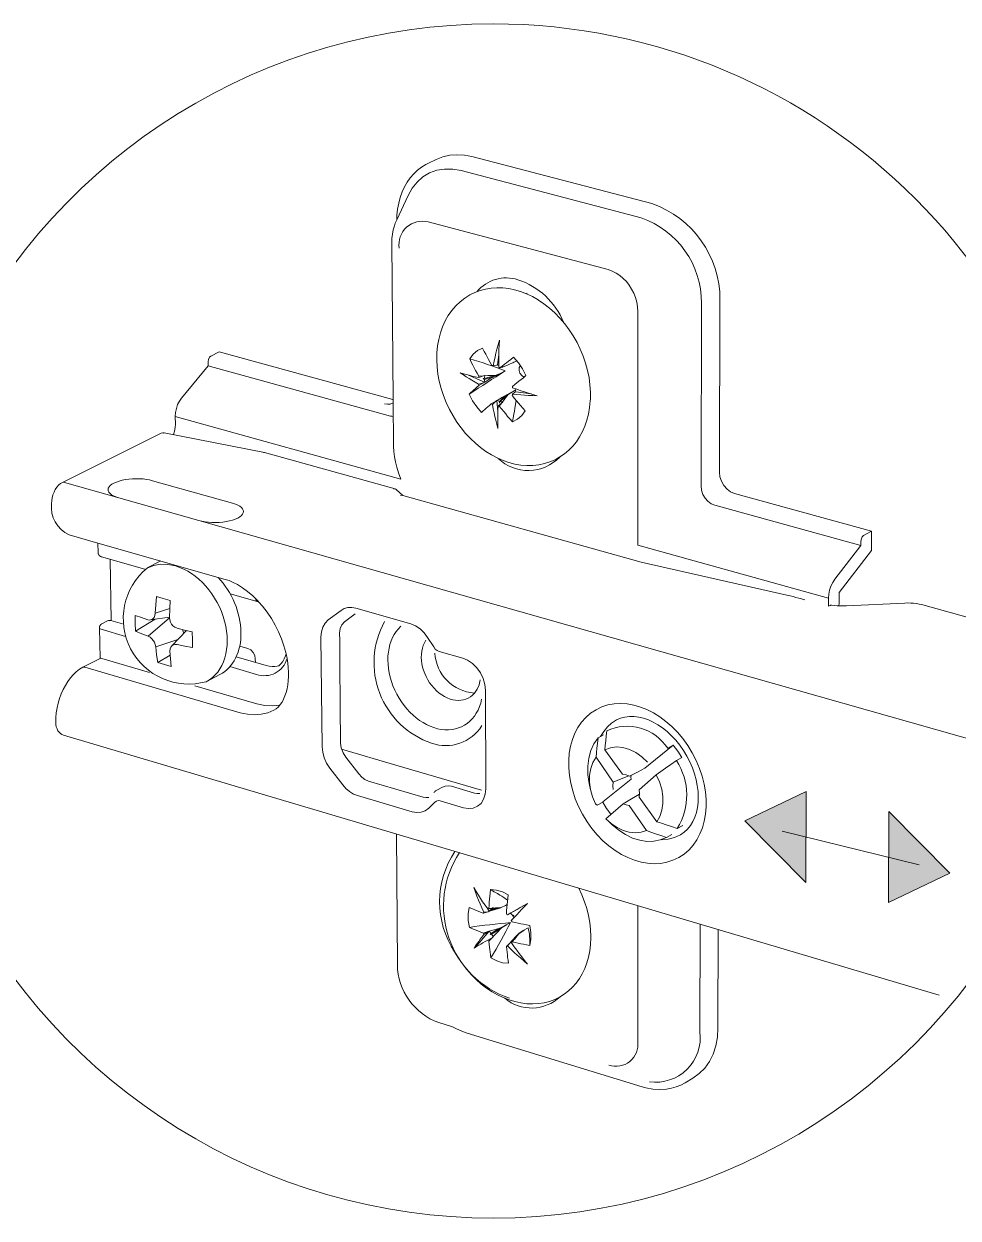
# Model space of a CAD drawing. Header units: metres. Extents: x -11.5 to 7.4, y -3.8 to 5.9.
# Drawn here: x 4.3604 to 4.4771, y -1.1896 to -1.0404 of the extents above; entities that cross this region are included whole.
import ezdxf

# ---------------------------------------------------------------- set-up
doc = ezdxf.new("R2010")
doc.units = ezdxf.units.M
doc.header["$MEASUREMENT"] = 0
doc.layers.add('PDF15_Geometry_Num_Penna__7_Num_Penna__7', color=7, linetype='Continuous', lineweight=18)
doc.layers.add('PDF15_Solid Fills_Num_Penna__7_Num_Penna__7', color=7, linetype='Continuous', lineweight=18)

msp = doc.modelspace()

# ---------------------------------------------------------------- hatches: boundary and pattern name
at = {"layer": 'PDF15_Solid Fills_Num_Penna__7_Num_Penna__7', "linetype": 'Continuous', "lineweight": 18}
for points in [[(4.450478128508738, -1.139958106130479), (4.458109609391133, -1.147670668425985), (4.458135408022578, -1.13630698552802)], [(4.476077619088144, -1.146516241094178), (4.468446138205747, -1.138803678798672), (4.468420339574307, -1.150168590202896)]]:
    msp.add_hatch(color=7, dxfattribs=at).paths.add_polyline_path(points)

# ---------------------------------------------------------------- linework, layer by layer
at = {"layer": 'PDF15_Geometry_Num_Penna__7_Num_Penna__7', "color": 7, "linetype": 'Continuous', "lineweight": 18, "flags": 128}
for points in [[(4.493633464935179, -1.115705058411201, 0.00266184512041221), (4.493637150453957, -1.115010952374731, 0.4142117309972334), (4.419032422342866, -1.040406224263641, 0.2849874048710596), (4.352183254246356, -1.081854796944119)], [(4.449198270687864, -1.099069240901711), (4.448704411171649, -1.098865308862677), (4.448248635349472, -1.098521327110091), (4.447855513346516, -1.098072922325468), (4.44755821483178, -1.09755203567155), (4.447372710386635, -1.096983237273522), (4.447317427604968, -1.096414438875495), (4.447372833237257, -1.074863613524039, 0.319506760452834), (4.438866655898286, -1.062853736333715), (4.416393590898021, -1.056993761477143)], [(4.446720373562979, -1.100551188002231), (4.446263369234542, -1.100365683557087), (4.445845677106401, -1.100058556992277), (4.445500466847554, -1.099667892001839), (4.445238795014337, -1.099199831117068), (4.445071718163078, -1.098677715956891), (4.445015206875153, -1.098137173202827), (4.445071349611201, -1.075301330304207, 0.3193167631279608), (4.437506208066806, -1.064624382405157), (4.415023315016464, -1.058737380410881)], [(4.437123528367053, -1.076365339575333), (4.437086673179273, -1.075776885077158), (4.436983478653501, -1.075171231491352), (4.436826229852317, -1.074603661599584), (4.436591585156803, -1.074037320214074), (4.436331141829841, -1.073531175635268), (4.436024015265033, -1.073045915662869), (4.435680033512446, -1.072599967890764), (4.435297968065822, -1.072209302900327), (4.434869219381348, -1.071844436541333), (4.434422043102984, -1.071548366532856), (4.433918355536697, -1.071287923205897), (4.433406068426594, -1.071109789798308), (4.410915804338698, -1.065155219959775, 0.5383074089489134), (4.407300310417769, -1.068416289824923)], [(4.427824964490876, -1.077680086973969, 0.2204707976685651), (4.422123344091112, -1.072368271610277, 0.3059004224682936), (4.417009072533899, -1.073869506259063)], [(4.417595807123314, -1.088942663806801), (4.416980325487431, -1.088270670882997), (4.416458210327255, -1.087499168952194), (4.416047889236669, -1.086658870670875, 0.004624767668436673), (4.420520634825309, -1.083752102010889), (4.419897045048121, -1.084069056625772), (4.419990411523822, -1.084030972931735)], [(4.377831270823, -1.091532109300026), (4.377886553604664, -1.091505082162323), (4.377943064892591, -1.091495254112249, 0.1526109229087934), (4.37757905848798, -1.091551028296418), (4.365225199545067, -1.097710758680243), (4.3650102109497, -1.097829923787391), (4.364759595672814, -1.098043683876498), (4.364534779027373, -1.098297984672161), (4.364339446532155, -1.098585455136823), (4.364180969224714, -1.098903638257966), (4.364051976067492, -1.099246391504293), (4.363948781541717, -1.099601429813214), (4.363893498760051, -1.099982266753578), (4.363873842659903, -1.100347133112572, 0.3220877746220737), (4.366054195568802, -1.104231424203035), (4.369668460983483, -1.105265826473315), (4.369696716627447, -1.106457477544777)], [(4.379358549804484, -1.108135617094898), (4.378417514009909, -1.107948884143494), (4.377494905809222, -1.107929228043345), (4.376628808896456, -1.108080334313232), (4.375817994765359, -1.108388689384301, 0.8103098256708572), (4.383197263312731, -1.12259378440926), (4.384902430000555, -1.121701888865053)], [(4.405464184962694, -1.115086382659047, 0.4649656711895894), (4.411352415463233, -1.13028177657958, 0.3509989021398723), (4.417613743314696, -1.128084470284305)], [(4.411753154204996, -1.119026570784307, 0.377119329094183), (4.416692363620268, -1.124012586288055), (4.41702651732278, -1.12353592585947), (4.417269761562109, -1.122975727005257), (4.417418410819478, -1.122343046281749)], [(4.38615010095744, -1.120713432728868), (4.389486723957534, -1.121682724167408, 0.4288843329683605), (4.393296813269938, -1.119715271393236)], [(4.435213569685814, -1.134167050475051), (4.432995993037261, -1.131093819216938), (4.433042676275111, -1.130563104512947), (4.433097959056777, -1.1299918491024), (4.433154470344704, -1.129377595972779), (4.433219581176441, -1.128716659605309, -0.3693612823392564), (4.440850447805705, -1.130913843049959), (4.441540868323399, -1.130531777603336), (4.437972057640311, -1.133402796731178)], [(4.437272914728176, -1.137017553548364), (4.439498968069916, -1.140091276208981), (4.440059166924131, -1.140278009160385), (4.440663592003677, -1.140484398211938), (4.441325756877404, -1.140699386807305), (4.44203337648273, -1.1409315744903, 0.2917910106833733), (4.441931901865717, -1.132451318633397), (4.441232881804206, -1.132945178149611), (4.440579316474292, -1.133402182478048), (4.439973662888489, -1.133821103112449), (4.439416166748044, -1.134212750907895), (4.437263823781858, -1.136096051003308)], [(4.413943826566472, -1.165714108407311), (4.412247505123714, -1.165190887591501, -0.3131476000604577), (4.407076722278575, -1.157952037309559), (4.406955100158912, -1.141609218542897)], [(4.352158315569291, -1.148116616198089, 0.2851805604693937), (4.419032053790991, -1.189614329128935, 0.294376305194967), (4.486999162583409, -1.145813166962014)], [(4.433481130159034, -1.170493612008881, 0.5593757941388269), (4.437105469325042, -1.167540037260419), (4.437105469325042, -1.150564537770249)], [(4.417799739162346, -1.154011972034926), (4.417482784547461, -1.153889121409002), (4.417185486032727, -1.153769956301855), (4.416913986149435, -1.153656933726006), (4.416654771328735, -1.153546368162674), (4.416375900407886, -1.15342351753675), (4.416067545336817, -1.153284696329457, -0.01176958535514415), (4.421210563940496, -1.152680271249911)], [(4.420027512412853, -1.15340754695538), (4.420595082304621, -1.153032852546312), (4.421210563940498, -1.152680271249911, -0.01693269565456457), (4.418750971558875, -1.157092451479969), (4.418694460270951, -1.156723899602197), (4.418647777033099, -1.156384831874647), (4.418610921845319, -1.156070334272282), (4.418574066657543, -1.155744780113583), (4.418535982963508, -1.155393427323442), (4.418499127775732, -1.155010133370558), (4.418443844994064, -1.1549425655263), (4.418377505656068, -1.154877946097064), (4.418042123447295, -1.155065907554727), (4.417744824932559, -1.155230527393465), (4.41748315309934, -1.155393918725944), (4.417222709772384, -1.155537653958275), (4.416942610345275, -1.155696131265717), (4.416655139880614, -1.155866893635752), (4.416850472375833, -1.155576966158571), (4.417045804871051, -1.155295638225205), (4.417232537822455, -1.155036423404506), (4.417427870317674, -1.154774751571288), (4.417641630406782, -1.1544971091567), (4.417883646139854, -1.154180154541816)], [(4.423605168341007, -1.15304980593269), (4.423743989548301, -1.153928187908046), (4.423753817598376, -1.154764800670589), (4.423614996391082, -1.155549816170242, 0.07666360257638519), (4.423409590144537, -1.153340224812374), (4.422794108508658, -1.153695263121294)], [(4.438549455582152, -1.172578632832062, 0.496014873840917), (4.444865206260902, -1.166337821035127), (4.444893461904863, -1.152874620940122)]]:
    msp.add_lwpolyline(points, format="xyb", dxfattribs=at)
for points in [[(4.410886811590979, -1.057851995949847), (4.410644795857909, -1.057973618069513), (4.410104253103844, -1.058296715215693), (4.409591965993741, -1.058691065724908), (4.409117762577676, -1.059137013497012), (4.408689013893202, -1.059632101519486), (4.408297120396504, -1.060181243817365), (4.407951910137657, -1.060777069353097), (4.407663211166735, -1.061409750076606), (4.407421195433663, -1.062080514494149), (4.407234462482261, -1.062797962149546), (4.407094412768709, -1.063544893955163), (4.407021930899413, -1.064315167379706), (4.407002274799265, -1.064896250840327), (4.408400314922277, -1.061850783823671)], [(4.410886934441606, -1.057851381696718), (4.411921336711885, -1.057348922636689)], [(4.411921091010635, -1.057349414039193), (4.412741733191806, -1.057021402867976), (4.413607830104571, -1.056827298879017), (4.414512010711368, -1.056752359997202), (4.415453046505947, -1.056807642778868), (4.416394082300524, -1.056994375730272)], [(4.408399946370402, -1.061850783823671), (4.40890240543043, -1.060946603216872), (4.409526486610124, -1.060162816223476), (4.410263590365668, -1.059519078943636), (4.411101431634469, -1.059026447933682), (4.41200561224127, -1.058700893774982), (4.412974903679808, -1.058539959455022), (4.41398964984994, -1.058552244517614), (4.415024052120222, -1.058736520456501)], [(4.406936181162518, -1.06503568630075), (4.406814559042854, -1.065323156765412), (4.406703993479521, -1.065620455280148), (4.406555344222154, -1.066133970896511), (4.406453378202636, -1.066665914106761), (4.406396866914712, -1.067207685367086), (4.406377210814563, -1.067755599158706), (4.406527088578191, -1.087358873537389)], [(4.406936304013145, -1.065035809151376), (4.407002643351142, -1.064895759437823)], [(4.413580311564363, -1.088577797447806), (4.413169990473776, -1.087722757091377), (4.412824780214931, -1.086848060634798), (4.412527481700197, -1.085952479571812), (4.412303893561011, -1.085048298965011), (4.412135588203498, -1.084152717902025), (4.412033622183982, -1.083258365345301), (4.411985710439868, -1.082372612332389), (4.412005366540019, -1.081508972432143), (4.412088904965646, -1.080650246556935), (4.412237554223013, -1.079821004831949), (4.412442714768305, -1.07901141920711), (4.412712986145339, -1.078236231757529), (4.413048368354112, -1.077518784102133), (4.413431662306994, -1.076830820596959), (4.413886209622913, -1.076196911367193), (4.414380069139128, -1.075618284919091), (4.414912012349378, -1.075117054365321), (4.415490638797479, -1.074671106593216), (4.416114719977172, -1.074276756084001), (4.416767056800831, -1.073961029975376), (4.417418165118226, -1.073719014242307), (4.418098757585845, -1.073540880834716), (4.418806377191167, -1.073430315271385), (4.419513996796489, -1.073382403527274), (4.420241272501956, -1.073400831121162), (4.420977147751243, -1.07348559805305), (4.421713023000528, -1.073635475816678), (4.422440298705999, -1.073848007399526), (4.42319460154917, -1.074137934876707), (4.423940304848527, -1.074480688123035), (4.424666352047739, -1.074900837263693), (4.42469583619796, -1.074920493363843)], [(4.423232070990078, -1.074157468126228), (4.423260326634038, -1.074099728332044), (4.423278754227928, -1.074044445550379)], [(4.424695713347333, -1.07492024766259), (4.425365249258618, -1.075366195434694), (4.426064269320127, -1.075917794745093), (4.426735033737671, -1.076513620280823), (4.427378771017514, -1.07716595710448), (4.427974596553245, -1.077863748659729), (4.428533566901198, -1.078611908971604), (4.429045854011299, -1.079393238952481), (4.429511457883551, -1.080213881133654), (4.429921778974139, -1.081051722402454), (4.430285416826875, -1.081916590808959), (4.430583943847868, -1.082802343821871), (4.43082595958094, -1.083704067416151), (4.431012692532343, -1.084599648479137), (4.431133086145749, -1.085494001035864), (4.431188368927415, -1.086399410148924), (4.431179769383601, -1.087283934655575), (4.431171169839788, -1.087498923250942)], [(4.437115051673866, -1.105546540153551), (4.437123651217679, -1.076365830977838)], [(4.419729108242482, -1.08331352527634), (4.419729108242482, -1.082709100196794), (4.419729108242482, -1.082159957898914), (4.419738936292555, -1.081639071244997), (4.419757363886442, -1.081118184591079), (4.419784391024146, -1.080537101130458), (4.419822474718186, -1.079913019950766), (4.419654169360669, -1.080501474448941), (4.419514119647115, -1.081040788696747), (4.419385126489896, -1.081533419706702), (4.419272103914043, -1.082019908185361), (4.419151710300639, -1.082533423801722), (4.419030088180975, -1.083109593237306)], [(4.384790758781591, -1.081395212752537), (4.383755128005053, -1.08190749986264)], [(4.406526842876941, -1.08735911923864), (4.406508415283051, -1.08735911923864), (4.406489987689161, -1.087349291188567), (4.384790881632219, -1.081394721350034)], [(4.417725905936164, -1.080918675174579), (4.417091996706398, -1.081218430701833), (4.416551453952332, -1.081674206524011), (4.416114105724043, -1.082262661022186), (4.41630943821926, -1.082663154062698), (4.416497399676926, -1.083035391459248), (4.416673076071996, -1.08337077366802), (4.416851209479589, -1.083697556332979), (4.417046541974807, -1.08405013762938), (4.417260302063914, -1.084440802619818)], [(4.419030579583479, -1.083109224685428), (4.418956869207927, -1.083100625141614), (4.41888070181985, -1.083100625141614), (4.41865711368067, -1.082709960151176), (4.418461781185451, -1.082346322298441), (4.418286104790379, -1.082020768139743), (4.418107971382788, -1.081684157424711), (4.417921238431383, -1.081321748078235), (4.417725905936164, -1.080918798025204)], [(4.383420482900036, -1.082596323322195), (4.383430310950109, -1.083122124001151), (4.380103516000089, -1.087155310050233)], [(4.38375549655693, -1.081907377012015), (4.383588419705674, -1.082058483281901), (4.383458198042193, -1.082317698102599), (4.383421342854415, -1.082596569023448)], [(4.406544656217699, -1.089453722410644), (4.406387407416515, -1.089434066310496), (4.406210502515185, -1.089398439628978), (4.383430310950109, -1.083122001150524)], [(4.419030579583479, -1.083109593237306), (4.41944950021788, -1.083055538961899)], [(4.419570508084414, -1.082987356864512), (4.41944888596475, -1.083054924708771)], [(4.419738444890053, -1.081758850605271), (4.419570139532535, -1.082987356864512), (4.419608223226573, -1.083045096658696)], [(4.419728862541231, -1.08305492470877), (4.419663751709489, -1.083045096658696), (4.419607240421564, -1.083045096658696)], [(4.420315719981266, -1.08321254206183), (4.420203925911679, -1.083277652893569), (4.419878371752979, -1.083398046506976)], [(4.419878863155482, -1.083397555104471), (4.420176161670216, -1.083165367421476), (4.420446433047251, -1.082941779282295), (4.42070687637421, -1.08273784724326), (4.420968548207426, -1.082541286241781), (4.421247419128276, -1.08231892660886), (4.421572973286972, -1.082065854319456)], [(4.420921373567074, -1.083015981060352), (4.420632674596149, -1.083121632598647), (4.420287464337306, -1.083239569199534)], [(4.42162076218046, -1.082672859262147), (4.420921742118951, -1.083015612508475)], [(4.421442874474122, -1.082757257642156), (4.421509213812119, -1.082737601542009), (4.42162100788171, -1.082672490710268)], [(4.421983171526934, -1.082495340107686), (4.421508968110867, -1.082737355840756)], [(4.421572850436348, -1.082065977170082), (4.422188332072228, -1.082747798143959), (4.422720275282478, -1.083520528581022), (4.423130596373065, -1.084357141343564)], [(4.422440175855371, -1.083083303203358), (4.422300126141817, -1.083352346074132), (4.422281698547931, -1.083697556332979), (4.422383664567446, -1.084050137629379), (4.422598653162813, -1.084351121662894), (4.42287752408366, -1.084553825195668)], [(4.417232414971831, -1.084599402777886), (4.416785238693466, -1.084498665264627), (4.416401944740583, -1.084402841776408), (4.416039535394107, -1.084311932313224), (4.415685725591448, -1.084218565837521), (4.415312259688637, -1.084119056830524), (4.414921594698201, -1.08399497769834), (4.415312259688637, -1.084254192519039), (4.415685725591448, -1.084498665264627), (4.416039535394107, -1.084722253403809), (4.416393345196768, -1.084936013492918), (4.416775410643393, -1.08515837312584), (4.417222586921755, -1.085411445415243)], [(4.415965333616048, -1.084294978926847), (4.417939543174649, -1.085188102977313)], [(4.417836717200748, -1.084395839290729), (4.417232292121202, -1.084599771329763), (4.417250719715092, -1.084518689916653), (4.417259319258907, -1.084441294022321)], [(4.417259810661413, -1.084441171171695), (4.417837208603254, -1.084395716440104)], [(4.419281194860364, -1.084321268960793), (4.418648514136855, -1.084517829962272), (4.417958093619161, -1.084729133038862), (4.417781188717832, -1.084729133038862)], [(4.417781680120335, -1.084729133038862), (4.417958585021665, -1.084824956527082)], [(4.417958093619161, -1.084329131400852), (4.417836471499497, -1.084395470738851)], [(4.419188565488415, -1.084452227728028), (4.418639423190536, -1.084767953836653), (4.417977258316807, -1.085158618827092), (4.41794040312903, -1.085186874471054)], [(4.419189056890922, -1.084451613474899), (4.418601830899004, -1.084628518376229), (4.417958093619161, -1.084825079377707), (4.417958093619161, -1.084990927722705), (4.417977749719311, -1.085158004573962)], [(4.417958462171041, -1.084329008550227), (4.417995317358818, -1.084386748344411), (4.417969518727373, -1.084553825195668), (4.417958462171041, -1.084729501590739)], [(4.417995317358818, -1.084386748344411), (4.418360183717811, -1.08435726419419), (4.418694337420325, -1.084337608094041), (4.419281563412243, -1.084321637512671)], [(4.419188934040292, -1.084452104877403), (4.419989920121319, -1.084030727230484)], [(4.41928131771099, -1.084321268960793), (4.419896799346867, -1.084069425177651)], [(4.419728862541231, -1.083313648126966), (4.419803801423043, -1.083351731821002), (4.419878740304858, -1.083397186552594)], [(4.423130104970559, -1.08435726419419), (4.422811921849416, -1.084610336483594), (4.422524451384753, -1.084832696116515), (4.422262779551538, -1.085036628155549), (4.422002336224578, -1.085243017207101), (4.421732064847546, -1.085458005802468), (4.421433537826552, -1.085691421991723)], [(4.416048134937922, -1.086658870670875), (4.416253295483218, -1.086473366225729), (4.416448627978435, -1.086298918336918), (4.416626761386025, -1.086128155966883), (4.416813494337427, -1.085961079115626), (4.417017426376463, -1.085785402720555), (4.417250842565718, -1.0855851562003)], [(4.417222709772384, -1.085411199713992), (4.417828363358186, -1.08525272240655)], [(4.417828854760691, -1.085252845257175), (4.417250228312589, -1.085585770453429), (4.417231800718699, -1.085494860990245), (4.417223201174885, -1.085411322564616)], [(4.417828486208814, -1.085252231004045), (4.417940280278403, -1.085187120172306)], [(4.421853564116585, -1.086146092158268), (4.421443243025999, -1.086361080753635), (4.420894100728116, -1.086706291012481)], [(4.421433660677176, -1.085691299141097), (4.421453316777324, -1.085774837566726), (4.421461916321139, -1.085866975536169)], [(4.421453316777324, -1.0866788953229), (4.42199263102513, -1.086725578560752), (4.422495090085159, -1.086762433748528), (4.422961922463671, -1.086800517442565), (4.423447182436071, -1.086826316074009), (4.4239766686338, -1.08685580022423), (4.424555295081904, -1.086882827361934), (4.4239766686338, -1.086715750510678), (4.423455781979886, -1.08654867365942), (4.422970522007484, -1.086390196351979), (4.422504918135234, -1.086241547094612), (4.422012287125277, -1.086064642193281), (4.421461916321139, -1.085866852685544)], [(4.421862777913528, -1.086360712201757), (4.421825922725752, -1.086315257470165), (4.42184435031964, -1.086166608212798), (4.421862777913528, -1.086008130905356)], [(4.379329679907395, -1.089453599560018), (4.379357935551356, -1.088962197056322), (4.379461130077134, -1.088467109033849), (4.379619607384575, -1.087980620555191), (4.379841967017496, -1.087537129795605), (4.380103638850713, -1.087155064348981)], [(4.406527211428818, -1.087358873537389), (4.406572666160411, -1.093227447937775)], [(4.419374929887942, -1.087537744048735), (4.419496552007608, -1.08747877574829)], [(4.419625668015454, -1.088819690330251), (4.419496674858234, -1.087479390001421)], [(4.419533284344757, -1.087441674859262), (4.419672105552053, -1.087508014197261), (4.41982198331568, -1.087565753991445)], [(4.420744960068246, -1.086732826747681), (4.420194589264108, -1.087059609412639), (4.419533652896638, -1.087441674859262)], [(4.419849501855886, -1.087779022678049), (4.419822474718186, -1.087565262588941), (4.420307734690585, -1.087124228841875), (4.420745082918872, -1.086732335345177)], [(4.419849993258392, -1.087778899827422), (4.419896676496242, -1.087589709863501)], [(4.42021375396175, -1.08764695825518), (4.42005527665431, -1.087629759167551), (4.419896799346867, -1.087589218460996), (4.420428742557117, -1.087123614588745), (4.420894346429369, -1.086705922460603)], [(4.420129355581739, -1.087757278117261), (4.420241149651332, -1.087703223841855), (4.420214122513629, -1.087646712553929)], [(4.420893732176239, -1.086706291012481), (4.420595205155244, -1.087136268203215), (4.420418300253916, -1.087378283936285), (4.420213139708622, -1.087647326807058)], [(4.421396436937522, -1.08638958209885), (4.420745328620123, -1.086732335345177)], [(4.421434029229054, -1.090109007649323), (4.422066709952563, -1.089809252122068), (4.422617080756702, -1.08935347629989), (4.423055657491249, -1.088766250307974), (4.422748530926437, -1.088421040049128), (4.422467202993074, -1.088102856927985), (4.422207988172374, -1.087805558413249), (4.421964743933048, -1.087508259898512), (4.421704300606086, -1.087191305283628), (4.421414373128908, -1.086836266974709)], [(4.421741524345741, -1.08642570018287), (4.421452825374821, -1.086678772472275), (4.421433169274673, -1.086762310897902), (4.421414741680785, -1.086836021273457)], [(4.421918306396446, -1.087462068063165), (4.421843367514631, -1.087915386872825), (4.421750001038928, -1.088476814233297), (4.421686118713449, -1.088813424948328), (4.42162100788171, -1.08918443383862), (4.421535012443563, -1.089611954016834), (4.421433046424045, -1.090108270545567)], [(4.421863146465405, -1.086360712201757), (4.421741524345741, -1.086425823033497)], [(4.423773105146646, -1.086648674068923), (4.421862777913528, -1.086361203604261)], [(4.405464307813322, -1.08787300340688), (4.405819346122243, -1.087928286188546), (4.40616209936857, -1.087898802038325), (4.406480282489714, -1.087787007968734)], [(4.418797900497978, -1.08787300340688), (4.418573083852538, -1.088076935445915), (4.418367923307244, -1.088251383334726), (4.418172590812025, -1.088420917198501), (4.417995685910695, -1.088578165999684), (4.417808952959291, -1.088755070901015), (4.417595192870182, -1.088943032358678)], [(4.418946058352841, -1.08795592757938), (4.419048024372358, -1.088512440914815), (4.419151218898135, -1.089007528937288), (4.419253184917652, -1.089463304759466), (4.419366207493502, -1.089921537594162), (4.419496429156981, -1.090422768147933), (4.419636478870533, -1.090946111814368), (4.419616822770388, -1.090459623335709), (4.419608223226573, -1.089995247969717), (4.419608223226573, -1.089567727791501), (4.419616822770388, -1.089146350144583), (4.419625422314201, -1.088680746272331), (4.419654906464425, -1.088169687668487)], [(4.419654537912546, -1.088169933369739), (4.420129969834871, -1.087757155266635)], [(4.421433414975922, -1.090108270545567), (4.421126288411116, -1.089752003730387), (4.420847417490268, -1.089444877165578), (4.420604173250938, -1.089146350144583), (4.420352329467793, -1.088846594617328), (4.42008328659702, -1.088522268964888), (4.419803187169915, -1.088179515718561), (4.419728248288099, -1.088169687668487), (4.419654537912546, -1.088169687668487)], [(4.420129601282992, -1.087757278117261), (4.419802818618034, -1.088179884270438)], [(4.379125747868361, -1.091728301749626), (4.379247369988024, -1.091298324558892), (4.37932108036358, -1.09084991977427), (4.379349336007543, -1.090423628102314), (4.379329679907395, -1.089453108157514)], [(4.40752414425819, -1.09729736632401), (4.379329925608648, -1.089453353858767)], [(4.377943310593842, -1.091495868365378), (4.390464246388012, -1.09394673835256), (4.390474074438083, -1.093955337896375)], [(4.406572789011035, -1.09322793934028), (4.406610872705071, -1.093842192469899), (4.406703010674514, -1.094484701243482), (4.406834460844253, -1.095118610473249), (4.407002766201771, -1.095772175803165), (4.407225125834689, -1.096487166446042), (4.407523652855685, -1.09729798057714)], [(4.390334638977659, -1.093974256892768), (4.390398521303142, -1.093947229755065), (4.390463632134882, -1.093947229755065)], [(4.39047395158746, -1.093955215045749), (4.406797114253973, -1.098501916711194), (4.406862225085712, -1.098527715342639), (4.406918736373637, -1.098576855593008)], [(4.365224708142563, -1.097710021576488), (4.365346330262227, -1.097671937882452), (4.365475323419449, -1.097690365476341)], [(4.365475446270073, -1.097690856878844), (4.372258029327334, -1.099609783655777)], [(4.376488759182902, -1.097486924839811), (4.386486343120595, -1.100308803717283)], [(4.372258643580466, -1.099609783655777), (4.382266055568229, -1.102451318633397)], [(4.406582371359859, -1.098511499060017), (4.406685565885635, -1.098491842959868), (4.406797359955222, -1.098501671009942)], [(4.406918859224263, -1.098576732742383), (4.407766528543139, -1.09932243604174), (4.407700189205141, -1.099300322929074)], [(4.407477338169713, -1.099311748037286), (4.407589132239305, -1.099294548949656), (4.407700926308893, -1.099300691480952)], [(4.437543431806459, -1.107641389026806), (4.407766897095017, -1.099323173145496)], [(4.449198147837238, -1.099069609453589), (4.466313697040963, -1.103766188882661), (4.465316149958458, -1.104315331180541)], [(4.446720496413604, -1.100550819450354), (4.464972413907123, -1.105572953038124), (4.464982241957197, -1.105039781321614)], [(4.382265441315099, -1.102451318633397), (4.48002874091911, -1.130170105360616)], [(4.466314188443466, -1.103766434583912), (4.466294532343317, -1.106216076064836), (4.462271174344307, -1.111433542147826)], [(4.385563489218653, -1.109810439678119), (4.369669075236615, -1.105266195025193)], [(4.437114805972612, -1.105546171601673), (4.46092817130171, -1.112170277351492), (4.460965026489486, -1.111665361278945), (4.46106822101526, -1.1111543026751), (4.461236526372778, -1.110650615108813), (4.461451514968145, -1.110185011236561), (4.461711958295101, -1.109793117739863)], [(4.461711589743224, -1.109793609142367), (4.464972045355246, -1.105572461635621)], [(4.46531676421159, -1.104315822583044), (4.465149687360332, -1.1044828994343), (4.465029293746927, -1.104745799773777), (4.464982610509074, -1.105040641275996)], [(4.370107529120537, -1.106988683651272), (4.370096472564203, -1.106988683651272), (4.370087873020388, -1.106978855601198), (4.3700694454265, -1.106978855601198), (4.370059617376423, -1.106970256057383), (4.370041189782537, -1.106970256057383), (4.370031361732464, -1.106962885019828), (4.370012934138575, -1.106962885019828), (4.370004334594761, -1.106953056969753), (4.369994506544684, -1.106943228919679), (4.369976078950797, -1.106933400869607), (4.369957651356907, -1.106923572819532), (4.369949051813093, -1.106914973275718), (4.369937995256761, -1.106914973275718), (4.369929395712944, -1.106905145225643), (4.369920796169131, -1.106897774188088), (4.369912196625316, -1.106886717631755), (4.369901140068983, -1.106886717631755), (4.369892540525168, -1.106878118087939), (4.369882712475096, -1.106868290037867), (4.369874112931281, -1.106859690494051), (4.369864284881205, -1.106849862443977), (4.369854456831133, -1.106840034393904), (4.369845857287318, -1.10683020634383), (4.369836029237243, -1.106820378293755), (4.369826201187172, -1.106813007256201), (4.369817601643357, -1.106804407712386), (4.369809002099542, -1.106794579662312), (4.369809002099542, -1.10678229459972), (4.369799174049465, -1.106774923562164), (4.369790574505652, -1.106766324018349), (4.36977951794932, -1.106746667918202), (4.369772146911766, -1.106736839868128), (4.369762318861689, -1.106719640780498), (4.369753719317874, -1.106698756174091), (4.36974266276154, -1.106682785592721), (4.36974266276154, -1.106671729036388), (4.369734063217726, -1.106663129492573), (4.369734063217726, -1.106645930404944), (4.369724235167654, -1.10663610235487), (4.369724235167654, -1.106613989242204), (4.369715635623839, -1.106606618204649), (4.369715635623839, -1.106590647623277), (4.369715635623839, -1.106579591066945), (4.369705807573764, -1.106570991523131), (4.369705807573764, -1.106550106916723), (4.369697208029949, -1.106532907829094), (4.369697208029949, -1.106513251728946), (4.369697208029949, -1.106494824135058), (4.369697208029949, -1.106477625047428), (4.369697208029949, -1.106465339984836)], [(4.375529050093187, -1.108543481172966), (4.370107651971161, -1.106988192248767)], [(4.371308393988942, -1.114964514838131), (4.371178172325463, -1.107297407274219)], [(4.377532498100754, -1.107511781616456), (4.375817503362855, -1.108387706579293)], [(4.457966119860057, -1.112346690850318), (4.457565626819543, -1.112243496324543), (4.457210588510623, -1.112140301798766), (4.456866606758036, -1.112059220385657), (4.456511568449116, -1.111962168391177), (4.456130731508754, -1.111871258927993), (4.455711810874352, -1.11177789245229), (4.437543431806459, -1.107641511877431)], [(4.389774440123448, -1.112646446377573), (4.389635618916152, -1.112485512057613), (4.389001709686386, -1.111862659384179), (4.388367800456619, -1.111322116630113), (4.387725291683038, -1.110856512757861), (4.387091382453267, -1.110463390754904), (4.386560667749277, -1.110194347884131), (4.386048380639172, -1.109970759744949), (4.385563120666774, -1.109809825424989)], [(4.462223876853329, -1.113109593237307), (4.462250903991031, -1.112765611484719), (4.462260732041106, -1.112430229275947), (4.462270560091179, -1.111433910699704)], [(4.377001660546133, -1.111944846452921), (4.376899694526617, -1.112998904823349), (4.376824755644806, -1.114043135143702), (4.376778072406953, -1.114330605608364), (4.376674877881177, -1.114573849847694), (4.376536056673883, -1.114732327155136), (4.376377579366443, -1.114834293174652), (4.376162590771076, -1.114889575956317), (4.375920575038004, -1.114852720768541)], [(4.377001046293007, -1.111944723602296), (4.37783151652425, -1.112187967841624), (4.378677957336867, -1.112431212080955)], [(4.378678325888746, -1.11243072067845), (4.378631642650895, -1.113490921580174), (4.378603387006931, -1.114554808000676)], [(4.386169019953831, -1.11160283031035), (4.389560925735593, -1.11256966473637), (4.389457731209815, -1.112504553904631), (4.389392620378077, -1.112385388797485), (4.389365593240374, -1.112217083439968)], [(4.38978402247227, -1.112646446377573), (4.389560434333088, -1.112570278989501)], [(4.39316597735333, -1.119110723463065), (4.393138950215626, -1.118959617193179), (4.392895705976297, -1.118095977292933), (4.392597178955302, -1.117218823823836), (4.392234769608825, -1.116373611517479), (4.391814620468166, -1.11551611414853), (4.391330589002028, -1.114683186904766), (4.390808473841849, -1.113901856923889), (4.390239675443821, -1.113167210180865), (4.389774071571569, -1.112646323526947)], [(4.461133577548251, -1.113054556156891), (4.460919817459146, -1.113177406782817), (4.460928417002958, -1.112170031650239)], [(4.461133331847, -1.113054433306266), (4.461160358984705, -1.113037234218637), (4.461189843134925, -1.113026177662304), (4.461208270728815, -1.113026177662304), (4.461236526372778, -1.113018806624749), (4.461256182472926, -1.113018806624749), (4.461281981104369, -1.113018806624749)], [(4.461282103954993, -1.113018438072871), (4.461646970313989, -1.113071263842018), (4.462027807254353, -1.11309951948598), (4.462409872700976, -1.113119175586128), (4.462783338603785, -1.113129003636202), (4.463155576000334, -1.113109347536054)], [(4.472723797000421, -1.112998781972722), (4.472565319692979, -1.11295455574739), (4.472239765534281, -1.112886987903131), (4.471904383325509, -1.112831705121466), (4.471559173066662, -1.11279484993369), (4.471196763720187, -1.112765365783467), (4.470831897361192, -1.112754309227134), (4.470469488014714, -1.112765365783467), (4.463156190253462, -1.113109347536054)], [(4.489771409808009, -1.11875187678474), (4.489541679137531, -1.118551630264485), (4.488888113807615, -1.118103225479863), (4.488163295114663, -1.117676933807907), (4.487351252477305, -1.117285040311209), (4.486466727970653, -1.1169115744084), (4.485515864126002, -1.116565135643294), (4.484509717499687, -1.116270294141078), (4.472723428448544, -1.112998781972722)], [(4.374336539067341, -1.114322497467053), (4.375110498010661, -1.114592768844085), (4.375920083635501, -1.114853212171044)], [(4.374373762806997, -1.116270294141078), (4.37433690761922, -1.115299774196278), (4.37433690761922, -1.114323111720182)], [(4.376227210200311, -1.114882819171893), (4.37860436981194, -1.114535151900528)], [(4.378631519800267, -1.113445466848582), (4.376824387092928, -1.114042520890572)], [(4.378603387006931, -1.114553456643789), (4.378631642650895, -1.114871639764933), (4.378725009126596, -1.115160338735854), (4.378863830333891, -1.115401125962665), (4.379041963741479, -1.115607515014217), (4.379274151424479, -1.115781962903029), (4.379544422801509, -1.115907270541473), (4.380486687102344, -1.116146829262023), (4.381454750034626, -1.116380245451279)], [(4.400033204491853, -1.113696942079848), (4.398439831873619, -1.114882450620015)], [(4.401877069536342, -1.113416719802116), (4.401374610476315, -1.113325810338933), (4.400890579010174, -1.113344237932821), (4.400433574681738, -1.113467088558745), (4.400033081641226, -1.113696819229222)], [(4.401812327256483, -1.114117951174889), (4.40046097037132, -1.115113041244873)], [(4.408744296674866, -1.115374590227465), (4.401876946685718, -1.113416351250239)], [(4.36985396542863, -1.115867221237421), (4.369920304766628, -1.115970415763197), (4.370078782074071, -1.116046583151269), (4.373116878053168, -1.116932336164181)], [(4.369930501368579, -1.119688367106159), (4.369854333980507, -1.115866484133665), (4.369854333980507, -1.115849285046036), (4.369854333980507, -1.115830857452146), (4.369864162030581, -1.115823486414592), (4.369864162030581, -1.115811201352), (4.369864162030581, -1.115795230770629), (4.369864162030581, -1.115782945708037), (4.369864162030581, -1.115765746620407), (4.369873990080652, -1.115755918570335), (4.369873990080652, -1.115738719482705), (4.369873990080652, -1.115720291888816), (4.369882589624467, -1.115708006826223), (4.369882589624467, -1.115690807738594), (4.369892417674544, -1.115682208194779), (4.369892417674544, -1.115662552094632), (4.369901017218359, -1.115653952550817), (4.369901017218359, -1.115636753463187), (4.369912073774692, -1.115636753463187), (4.369912073774692, -1.115624468400595), (4.369920673318505, -1.115607269312965), (4.369930501368579, -1.115588841719076), (4.369937872406135, -1.115579013669003), (4.369948928962469, -1.115561814581373), (4.369948928962469, -1.11555075802504), (4.369957528506283, -1.115539701468707), (4.369967356556355, -1.115533558937411), (4.369975956100172, -1.115516359849782), (4.369985784150245, -1.11550407478719), (4.36999438369406, -1.115496703749634), (4.370004211744131, -1.115488104205819), (4.370004211744131, -1.115477047649486), (4.370012811287948, -1.115467219599412), (4.370023867844282, -1.115467219599412), (4.370032467388095, -1.115458620055598), (4.370041066931911, -1.115450020511783), (4.370041066931911, -1.11543896395545), (4.370059494525799, -1.115430364411635), (4.370069322575876, -1.115420536361561), (4.370079150625948, -1.115413165324005), (4.370087750169763, -1.115400880261413), (4.370096349713576, -1.115393509223859), (4.370107406269909, -1.115393509223859), (4.370116005813724, -1.115381224161265), (4.370134433407616, -1.11537508162997), (4.370144261457687, -1.115365253579895), (4.370162689051577, -1.115355425529821)], [(4.370162689051577, -1.115355548380448), (4.370870308656897, -1.115002967084046)], [(4.372752871648556, -1.115381838414396), (4.371289720693801, -1.114955546742439)], [(4.376824755644806, -1.114798789343761), (4.374373885657622, -1.116270539842329)], [(4.378603878409436, -1.114612179242982), (4.375947847876962, -1.116911942960278)], [(4.398439954724246, -1.114882819171893), (4.398048061227549, -1.115263656112256), (4.397759362256625, -1.115766115172286), (4.397582457355295, -1.116353341164202), (4.39752717457363, -1.117004449481598)], [(4.400461461773824, -1.1151131640955), (4.40012607956505, -1.115476801948235), (4.399922147526018, -1.115962061920635), (4.399855808188018, -1.116528403306143)], [(4.410849833552579, -1.117061575022653), (4.410412485324288, -1.116482948574551), (4.409900198214185, -1.115989089058337), (4.409331399816159, -1.115616851661788), (4.408744173824241, -1.115374835928717)], [(4.37437400850825, -1.116270785543581), (4.37514796745157, -1.116596339702279), (4.375947725026332, -1.116912065810904), (4.376189740759404, -1.117032459424309), (4.376414557404846, -1.117219192375714), (4.376581634256102, -1.11743418097108), (4.376721683969654, -1.117668825666596), (4.376833478039245, -1.117945239574923), (4.376898588870985, -1.118252366139734)], [(4.379628452629643, -1.117339831690372), (4.376898711721612, -1.118252611840986)], [(4.37886419888577, -1.118141186323273), (4.380709415287145, -1.116203831952453)], [(4.380234351916698, -1.116082578384666), (4.380317890342326, -1.116314766067661), (4.380383001174067, -1.116548182256917)], [(4.381454381482749, -1.116379999750027), (4.381464209532822, -1.11736157625116), (4.381482637126712, -1.11832841067718)], [(4.397526928872377, -1.117004449481598), (4.39766697858593, -1.130737920953636)], [(4.399865267686213, -1.117404696820858), (4.399855439636141, -1.116528771858022)], [(4.399892786226422, -1.120247828856616), (4.399865759088717, -1.117405065372736)], [(4.411613964445824, -1.118252120438482), (4.410849833552579, -1.11706169787328)], [(4.377131882209612, -1.120209622311955), (4.377001660546133, -1.119240330873414), (4.376899694526617, -1.118252611840986)], [(4.379572801296097, -1.117963544318187), (4.379303758425324, -1.117935288674224), (4.379078941779884, -1.117993028468408), (4.378910636422367, -1.11810236552548), (4.378780414758888, -1.118263299845441), (4.378688276789443, -1.118486887984623), (4.378668620689297, -1.118764530399211), (4.378725131977221, -1.119744878394084), (4.378808670402851, -1.120696970744995)], [(4.381483251379841, -1.118328287826555), (4.380513959941302, -1.118159982469039), (4.379572924146723, -1.11796342146756)], [(4.388405515598777, -1.118441064701153), (4.38738094137857, -1.118141309173899)], [(4.389328123799464, -1.119753600788524), (4.389253184917653, -1.119333451647865), (4.389057852422434, -1.118934187113611), (4.388759325401438, -1.118616003992469), (4.388405515598777, -1.118441556103658)], [(4.412312247403575, -1.118822761595898), (4.412051804076617, -1.118701139476234), (4.411809788343545, -1.118516863537348), (4.411614455848326, -1.118252734691612)], [(4.415228721263009, -1.119650406262748), (4.412312247403575, -1.118822393044021)], [(4.364395712118828, -1.127654861645448), (4.364405540168903, -1.127066407147273), (4.364460822950567, -1.126463210573986), (4.364554189426268, -1.125857556988182), (4.364693010633566, -1.125270330996265), (4.364871144041153, -1.124681876498089), (4.36508490413026, -1.12411553511258), (4.365328148369592, -1.123574992358515), (4.365607019290438, -1.12305042018582), (4.365905546311433, -1.122577445276011), (4.366231100470133, -1.12212904049139), (4.366584910272792, -1.121718719400804), (4.366958376175601, -1.121363681091884), (4.367367468759928, -1.121046726477), (4.367787617900589, -1.120797339706375), (4.369930132816702, -1.11968922706054)], [(4.36994917466372, -1.11967927615984), (4.370024113545533, -1.119669448109767), (4.37014450715894, -1.119698932259988)], [(4.37014475286019, -1.119698440857484), (4.376125121330169, -1.121438005720568)], [(4.378809038954728, -1.120696602193117), (4.377961369635852, -1.120463186003861), (4.377132127910865, -1.120210113714458)], [(4.37869749058639, -1.119268955069254), (4.377132373612119, -1.120209990863832)], [(4.386933027996452, -1.119491683254054), (4.390688571630948, -1.120581368306), (4.391060809027497, -1.120666135237887), (4.391424446880233, -1.120704218931924), (4.391769657139079, -1.120696847894369), (4.392066955653814, -1.120647707643998), (4.392243860555146, -1.120601024406148)], [(4.389336477642027, -1.120190334763684), (4.389327878098214, -1.119754215041653)], [(4.392243492003269, -1.120600655854269), (4.392505163836484, -1.120368468171273), (4.392747179569556, -1.120061341606464), (4.392942512064774, -1.119724730891432), (4.393100989372215, -1.119343893951068), (4.393166100203954, -1.119110477761812)], [(4.399939592314899, -1.125641831289059), (4.399892909077046, -1.120247460304738)], [(4.418061288144939, -1.123686295025601), (4.417986349263126, -1.122949191270058), (4.417773817680276, -1.122203487970699), (4.417437206965245, -1.121506924921712), (4.416990030686883, -1.12086195913561), (4.416449487932816, -1.120322644887803), (4.415852433890825, -1.119914780809736), (4.41522835271113, -1.119650651964)], [(4.367787249348712, -1.120797339706375), (4.3678990434183, -1.120770312568671), (4.368037864625594, -1.120780140618745)], [(4.368037987476223, -1.120780509170623), (4.387436101309612, -1.12647217866968)], [(4.38179037794465, -1.123098454780556), (4.389532424390378, -1.125363820322593)], [(4.418116448075978, -1.135973814630514), (4.418061165294313, -1.123686295025601)], [(4.39164840357129, -1.1261457645566), (4.390884272678043, -1.126472547221556), (4.390073458546945, -1.126667879716776), (4.389215961177996, -1.126731762042255), (4.38834003621516, -1.126667879716776), (4.387435855608361, -1.126472547221556)], [(4.389532055838499, -1.125363451770714), (4.390511175327113, -1.125567383809749), (4.391470638715578, -1.125622666591414), (4.392393246916267, -1.125520700571898)], [(4.400620307633142, -1.132024289857686), (4.400283696918111, -1.131472690547287), (4.400061337285187, -1.130870722480259), (4.399986398403376, -1.13025646935064), (4.399939715165523, -1.125642199840937)], [(4.365365003557368, -1.129276981310149), (4.365158614505814, -1.129181157821927), (4.364973110060673, -1.129061992714782), (4.364804804703155, -1.128902286901081), (4.364674583039676, -1.128725381999749), (4.364554189426268, -1.128483366266679), (4.364469422494381, -1.128222922939721), (4.364414139712718, -1.127952651562689), (4.364395712118828, -1.127655353047953)], [(4.432456555938826, -1.129442583953893), (4.432847220929265, -1.128808674724126), (4.433312824801517, -1.128239876326099), (4.433834939961693, -1.127758301872476), (4.434430765497424, -1.127373779413335)], [(4.474765083000772, -1.16174775309873), (4.365365372109245, -1.129277104160774)], [(4.432828547634124, -1.129238529064233), (4.432139355622693, -1.129621823017117)], [(4.397667347137807, -1.130738166654887), (4.397742286019623, -1.131418759122506), (4.397926561958508, -1.13210795113394), (4.398225088979505, -1.132777487045225), (4.398625582020017, -1.13338436913729)], [(4.431030137321224, -1.135304278719229), (4.430871660013782, -1.134212136654765), (4.430852003913635, -1.133149478740522), (4.43097485453956, -1.132144560620465), (4.431225469816443, -1.131203524825888), (4.431625962856955, -1.130357084013272), (4.432139478473317, -1.129622437270246)], [(4.434030518158167, -1.135153663851845), (4.431888003242053, -1.132034486459638), (4.431944514529977, -1.131493943705571), (4.431999797311642, -1.130912860244951), (4.432066136649642, -1.130298607115331), (4.432139847025196, -1.12962292867275)], [(4.432996484439762, -1.131093942067563), (4.433695504501271, -1.130838412765642), (4.434449807344443, -1.130747503302458), (4.435242193881653, -1.130812614134197), (4.436051779506492, -1.131044801817194), (4.436844166043702, -1.13143792382015), (4.437598468886874, -1.131968638524142), (4.438297488948379, -1.132629574891612)], [(4.441540868323399, -1.130531777603336), (4.442118266265243, -1.13126888135888), (4.44262195383153, -1.132069867439903)], [(4.406861979384459, -1.133003286495673), (4.400107651971162, -1.131027848430816)], [(4.400619816230639, -1.132024289857686), (4.402240215986575, -1.134121350042207)], [(4.431812327256482, -1.137846426721473), (4.431440089859933, -1.136961902214821), (4.43118824607679, -1.136047893557946), (4.431067852463382, -1.135144941457405), (4.431076452007197, -1.134257959938235), (4.431217730227011, -1.133432403732025), (4.431496601147858, -1.132685471926408), (4.431888494644554, -1.132034363609011)], [(4.442621830980904, -1.132069990290529), (4.44193141046321, -1.132452055737152)], [(4.398625950571894, -1.133384737689166), (4.40024635032783, -1.135490397417504)], [(4.417576519575043, -1.136153667946867), (4.406861487981958, -1.133003777898177)], [(4.437971689088432, -1.133402796731178), (4.437068736987889, -1.133889285209837), (4.436079789449202, -1.134416314395049)], [(4.402240584538454, -1.134120858639704), (4.40261405044126, -1.134522580186475), (4.403024371531849, -1.134819878701212), (4.403470319303954, -1.13501398269017), (4.410290986055248, -1.137017676398989)], [(4.431198074126863, -1.136086591505112), (4.431029768769347, -1.135304033017977)], [(4.436257308603663, -1.134771598405222), (4.432726581614608, -1.137624189939176)], [(4.434020812958718, -1.136069638118734), (4.433974129720866, -1.135604034246483), (4.434030641008791, -1.135153172449343), (4.435045387178922, -1.134745308371274), (4.435977823429686, -1.134363242924651)], [(4.436079789449202, -1.134416437245676), (4.435643669727174, -1.134222333256717), (4.435213692536438, -1.134167050475051)], [(4.436257308603663, -1.134315085479289), (4.436247480553586, -1.13453867361847), (4.436257308603663, -1.134772089807726)], [(4.439416166748044, -1.134212505206643), (4.439815431282298, -1.135098258219553), (4.44008693116559, -1.136012266876428), (4.440235580422959, -1.136925047027042), (4.440245408473031, -1.13781939958377), (4.440123786353366, -1.138656012346312), (4.439871942570223, -1.139422600252076), (4.439498476667413, -1.140090907657103)], [(4.400246718879707, -1.135490274566878), (4.400647211920219, -1.135948507401573), (4.401104216248656, -1.136330572848196), (4.401589476221055, -1.136629099869192), (4.402091935281085, -1.136821975351893), (4.408912602032384, -1.138844096654601)], [(4.411613964445824, -1.136439172801514), (4.411688903327637, -1.136376518982293), (4.411762613703191, -1.136311408150553), (4.41184615212882, -1.136245068812554), (4.411930919060708, -1.136187329018369), (4.412014457486334, -1.136132046236704)], [(4.412712986145339, -1.135762634404551), (4.41201519459009, -1.136132414788582)], [(4.416709931259774, -1.136514357384579), (4.413813113500488, -1.135666688065704), (4.413421220003791, -1.135604034246483), (4.41304898260724, -1.135628604371668), (4.41271237189221, -1.135762511553924)], [(4.415331915788785, -1.138340286237686), (4.415955996968478, -1.138443480763462), (4.416541994454137, -1.138388197981797), (4.417073937664387, -1.138164609842616), (4.417521113942751, -1.137792372446066), (4.417846668101449, -1.137278856829703), (4.418051828646743, -1.136663375193825), (4.418116939478482, -1.135974183182392)], [(4.416710422662277, -1.136514848787083), (4.417054404414865, -1.136577502606304), (4.417391015129896, -1.136568903062489)], [(4.437319106563521, -1.136645561853066), (4.436331387531094, -1.137213131744835), (4.435269958123111, -1.137835984418269)], [(4.437273406130679, -1.137017430697738), (4.437318860862272, -1.136569025913115), (4.437263578080605, -1.136096051003308)], [(4.408912233480503, -1.138843605252097), (4.409499459472421, -1.138946799777873), (4.410058429820376, -1.138898888033763), (4.410562117386663, -1.138714612094877), (4.410989637564876, -1.13838782942992)], [(4.410290740353997, -1.137017430697738), (4.410644550156659, -1.137082541529478), (4.410981160871691, -1.137075170491922)], [(4.410990128967383, -1.138387583728667), (4.411734603760481, -1.137641880429309)], [(4.411735218013611, -1.137641880429309), (4.411940378558903, -1.13751165876583), (4.412172566241901, -1.137456375984165), (4.412433009568858, -1.137492002665683)], [(4.412433378120738, -1.137492616918812), (4.415331424386283, -1.138340286237686)], [(4.432036775350047, -1.138006132535175), (4.431970436012048, -1.137958220791063), (4.43191515323038, -1.137922594109545), (4.431858641942455, -1.137883281909249), (4.431811958704605, -1.137846426721473)], [(4.432726581614608, -1.137624558491054), (4.432036161096915, -1.138006623937677)], [(4.433751155834814, -1.139160928418859), (4.433202013536933, -1.13841645362576), (4.432726581614608, -1.13762529559481)], [(4.433127197505746, -1.139710193567365), (4.435269712421858, -1.137835493015766)], [(4.435269958123111, -1.137835738717017), (4.435652023569737, -1.137996673036977), (4.436024260966285, -1.138061783868717)], [(4.436024506667536, -1.138061169615588), (4.438176849633724, -1.141191403564129)], [(4.438176849633724, -1.141191894966633), (4.437506085216178, -1.141405655055741), (4.436787409054524, -1.14147076588748), (4.436034334717609, -1.141395827005668), (4.435270203824363, -1.141172238866486), (4.434515900981189, -1.140811058026268), (4.433788625275719, -1.140314741497536), (4.433127688908248, -1.13971031641799)], [(4.433342063250487, -1.139925673565235), (4.433918232686072, -1.140474815863116)], [(4.433917618432941, -1.140474693012489), (4.434719833020225, -1.141144228923775), (4.435567502339097, -1.141703199271729), (4.436453255352012, -1.142133176462463), (4.437347607908738, -1.142410818877051), (4.438233360921648, -1.142549640084345), (4.439099457834413, -1.142533669502974), (4.439918871509326, -1.142365364145459), (4.440683002402572, -1.142058237580649), (4.439985210847324, -1.141816221847579), (4.439331645517409, -1.141592633708398), (4.438735819981678, -1.141386244656845), (4.438176849633724, -1.141192140667885)], [(4.44272256849416, -1.140539926694855), (4.44203337648273, -1.140930591685293)], [(4.472257701725665, -1.145477416201364), (4.455158123103313, -1.141275924794765)], [(4.442452665669007, -1.141731700616944), (4.441699591332092, -1.142067082825716), (4.440878949150919, -1.142273471877267), (4.440021451781972, -1.142336125696489)], [(4.441371703011502, -1.141666958337082), (4.440682511000068, -1.14205762332752)], [(4.418360060867185, -1.150993040753471), (4.418024678658414, -1.150518837337405), (4.417724923131159, -1.150079032096596), (4.417455880260384, -1.149668711006011), (4.417185608883353, -1.14925101887787), (4.416905509456244, -1.148792786043173), (4.416616810485325, -1.14829892652696), (4.416821971030616, -1.148870181937505), (4.417017303525835, -1.149388611578905), (4.417212636021056, -1.149875100057564), (4.417409197022534, -1.150350531979889), (4.417622957111643, -1.150854219546178), (4.417874800894786, -1.151400904831539)], [(4.420911668367626, -1.149232222732103), (4.420185621168416, -1.148848928779221), (4.419439917869056, -1.14862534064004), (4.418713870669846, -1.148570057858373), (4.418657359381919, -1.149008634592922), (4.418610676144072, -1.149407899127175), (4.418573820956293, -1.149772765486169), (4.41854556531233, -1.150136403338903), (4.418518538174627, -1.150518468785528), (4.418481682986849, -1.150938617926186)], [(4.418713870669846, -1.148570057858373), (4.418955886402916, -1.148708879065667), (4.419179474542098, -1.148841557741665), (4.41956153998872, -1.149066374387106), (4.419868666553532, -1.149251878832251), (4.42012910988049, -1.149407899127175), (4.420352698019672, -1.149546720334468), (4.420539430971075, -1.149669570960392), (4.42083795799207, -1.149894387605833)], [(4.429708018885032, -1.148375708168162), (4.42972644647892, -1.148392907255792), (4.430107283419282, -1.149222148980777), (4.430443894134317, -1.150079646349726), (4.430722765055165, -1.150945743262491), (4.430946353194345, -1.151821668225328), (4.431104830501788, -1.152700050200685), (4.431208025027564, -1.153572289644744), (4.43124488021534, -1.154439615063767), (4.431235052165267, -1.154606691915024)], [(4.420810193750613, -1.151727196093993), (4.420753682462687, -1.151663313768512), (4.420688571630947, -1.151598202936772), (4.420715598768652, -1.151178053796112), (4.420753682462687, -1.150787388805675), (4.420781938106648, -1.150424979459198), (4.420818793294426, -1.150060113100206), (4.420865476532278, -1.149669448109766), (4.420912159770131, -1.149232099881478)], [(4.421302456208688, -1.152435307101818), (4.421648894973794, -1.152056927173972), (4.421974449132495, -1.151710488408868), (4.42227174764723, -1.151392305287724), (4.422589930768373, -1.15105815158521), (4.4229326840147, -1.150693285226216), (4.423315977967583, -1.150295249198224), (4.422849145589071, -1.150564292068997), (4.422413025867042, -1.15081859286466), (4.422021132370343, -1.151038495485063), (4.421648894973794, -1.15125225557417), (4.421247173427025, -1.151475843713353), (4.420809825198734, -1.151727687496496)], [(4.423315977967583, -1.150304954397671), (4.421247173427025, -1.151488005925319), (4.421247173427025, -1.151543288706985)], [(4.416067299635566, -1.153284942030709), (4.415928478428272, -1.152416388105427), (4.415918650378199, -1.151578546836626), (4.416057471585493, -1.150797216855749)], [(4.416057717286746, -1.150796725453245), (4.416356244307739, -1.150938003673057), (4.41664494327866, -1.151058397286463), (4.416913986149435, -1.151168962849795), (4.417175657982654, -1.151281985425644), (4.417465585459832, -1.151391322482716), (4.417791139618533, -1.151526458171233)], [(4.418405515598776, -1.151329774319129), (4.417791262469157, -1.151526335320606), (4.417828117656933, -1.15145876747635), (4.417874800894786, -1.151401027682164)], [(4.417875292297291, -1.151401396234042), (4.418406007001282, -1.151328914364747)], [(4.418927507908327, -1.150892794642717), (4.418359938016559, -1.150993532155975), (4.418425048848299, -1.150965276512013), (4.418481560136225, -1.15093824937431)], [(4.41837799705857, -1.150993532155975), (4.418526646315938, -1.151252746976675)], [(4.418405515598776, -1.151329405767251), (4.418527137718442, -1.151253238379178)], [(4.418481191584346, -1.150938372224934), (4.41892713935645, -1.150892917493343)], [(4.419878248902355, -1.150881369534506), (4.419281194860364, -1.151058274435837), (4.418573575255042, -1.151272034524945), (4.418526892017191, -1.151252378424796)], [(4.419878863155482, -1.150880878132003), (4.419338320401419, -1.150974244607704), (4.418751094409501, -1.151077439133481), (4.418657727933796, -1.151168348596665), (4.418572961001912, -1.151271543122441)], [(4.41868512362338, -1.150938372224934), (4.418751462961378, -1.151077193432229)], [(4.420017561512152, -1.150818347163407), (4.419440163570309, -1.150919084676665), (4.418806254340542, -1.151029650239996), (4.418704288321026, -1.150926455714221)], [(4.419039056276665, -1.150825472499711), (4.419039056276665, -1.150880755281377), (4.418917434157002, -1.150945866113116), (4.41880686859367, -1.151029404538745)], [(4.419039056276665, -1.150825595350337), (4.418927262207076, -1.150893163194596)], [(4.419039056276665, -1.150880755281377), (4.419327755247588, -1.150854956649932), (4.419579599030733, -1.150835300549785), (4.42001817576528, -1.150818101462155)], [(4.419878863155482, -1.150880755281377), (4.420007856312704, -1.150818101462155)], [(4.420017930064029, -1.150818470014033), (4.420586728462057, -1.150546970130741)], [(4.4207821838079, -1.150434561808021), (4.420586851312681, -1.150547584383872)], [(4.420809825198734, -1.151727810347122), (4.421126779813617, -1.151552133952051)], [(4.421247664829528, -1.151487760224066), (4.421126042709863, -1.151552871055807)], [(4.421480466765653, -1.151830882022272), (4.421368672696063, -1.151682232764904), (4.421248279082656, -1.15154341155761)], [(4.421638821222469, -1.151775844941858), (4.421480343915027, -1.151831127723525)], [(4.421638821222469, -1.152066018120292), (4.421592137984618, -1.151989850732218), (4.421535626696691, -1.151917368862923), (4.421638821222469, -1.15177609064311)], [(4.419887216998045, -1.153369094709466), (4.419299991006129, -1.153547228117056), (4.418582543350732, -1.153762216712424)], [(4.420689185884079, -1.152965898955183), (4.418667064581369, -1.154196862226941), (4.418825541888809, -1.154144036457794)], [(4.418667064581369, -1.154196370824438), (4.418769030600886, -1.154057549617144), (4.419356256592801, -1.153695140270668), (4.419886971296794, -1.153368357605711)], [(4.420595082304621, -1.153033098247564), (4.420688448780323, -1.152965530403306), (4.419887462699297, -1.153368480456336)], [(4.421302824760566, -1.152435552803071), (4.421350736504678, -1.152510491684883), (4.421387591692454, -1.15259648712303)], [(4.421388083094959, -1.152596364272405), (4.421778748085398, -1.152689730748107), (4.422141157431872, -1.152762212617402), (4.422477768146905, -1.152838380005475), (4.422822978405749, -1.152903490837215), (4.423185387752227, -1.152978429719028), (4.423605536892884, -1.153049683082064)], [(4.416831553379438, -1.155761119246831), (4.418536720067264, -1.153750054500456)], [(4.41837799705857, -1.154878191798316), (4.418946795456597, -1.154553866145877)], [(4.418424803147047, -1.153817622344715), (4.418536597216638, -1.153750054500456)], [(4.418946672605973, -1.154554234697754), (4.418499496327609, -1.155010010519932)], [(4.418583157603862, -1.153762462413674), (4.418676524079565, -1.153918482708598), (4.418768662049009, -1.154057303915892)], [(4.41905760672118, -1.154431506922457), (4.418937213107775, -1.154290228702644), (4.418825419038185, -1.154144036457794), (4.419459328267951, -1.15376197101117), (4.420028126665979, -1.153406932702251)], [(4.418946426904721, -1.154554726100257), (4.419058220974311, -1.154487158256), (4.419058220974311, -1.154431875474334)], [(4.420027635263477, -1.153407301254129), (4.419598886579001, -1.153870448113861), (4.419337214745784, -1.154144405009672), (4.419058343824936, -1.154431875474334)], [(4.42222531011063, -1.154067254816591), (4.421796561426154, -1.154532858688844), (4.421545946149273, -1.154804358572136), (4.42125724717835, -1.155094286049316), (4.42138746884183, -1.155026718205058), (4.42149926291142, -1.15494317977943)], [(4.421658108770739, -1.154784702471988), (4.421396436937522, -1.155094286049316), (4.421359581749744, -1.155147111818463), (4.421314127018151, -1.155204851612647)], [(4.42150945951337, -1.154962590178326), (4.421499631463298, -1.154942934078178), (4.421881696909921, -1.154487158256), (4.422225678662508, -1.15406700911534)], [(4.42162973027615, -1.154829911502328), (4.421591646582115, -1.154869223702623), (4.421554791394339, -1.154895022334067), (4.421918429247071, -1.154467502155852), (4.422245211912028, -1.154076837165414)], [(4.421657985920113, -1.154784579621362), (4.421779608039778, -1.154719468789622)], [(4.421667568268937, -1.154784579621362), (4.421694595406636, -1.154748952939844), (4.421732679100677, -1.154709640739548)], [(4.421779116637277, -1.154720205893377), (4.421732433399423, -1.154710377843304), (4.422021132370343, -1.154357796546901), (4.422244720509527, -1.154076468613536)], [(4.422225432961255, -1.154067254816591), (4.422794231359282, -1.153695017420043)], [(4.422244597658901, -1.15407696001604), (4.422915362076445, -1.153638383281491)], [(4.422915239225819, -1.153637646177736), (4.422793617106155, -1.15369538597192)], [(4.443999355049391, -1.172122611308633), (4.444781913536524, -1.17156364096068), (4.445462506004143, -1.170865849405432), (4.446041132452244, -1.17004520722426), (4.446506736324496, -1.169123827529829), (4.446840890027012, -1.168099253309625), (4.447046050572302, -1.166997283195085), (4.447111161404042, -1.165843715817661), (4.447148016591818, -1.153546368162674)], [(4.418751217260128, -1.157092820031846), (4.419477264459339, -1.157477342490989), (4.420222967758695, -1.15769970212391), (4.420949014957907, -1.15776481295565), (4.420893732176239, -1.157392575559101), (4.420847048938388, -1.157039994262699), (4.420810193750611, -1.156723039647816), (4.420772110056575, -1.156397485489117), (4.420735254868799, -1.156051046724012), (4.420706999224835, -1.155670209783647)], [(4.421144716005003, -1.155214556812095), (4.42082776139012, -1.15561259284009), (4.42076265055838, -1.155643305496571), (4.420706139270456, -1.155670332634273)], [(4.420706630672957, -1.155669964082396), (4.421143978901247, -1.155214188260217)], [(4.420827638539492, -1.155612101437585), (4.4212674437803, -1.156042078628319), (4.421667936820814, -1.156416773037387), (4.422048773761176, -1.156759526283714), (4.422440667257876, -1.157114564592635), (4.422868187436089, -1.157489259001704), (4.423343619358416, -1.157879923992142), (4.42296155391179, -1.157411863107372), (4.422607744109131, -1.15697574338534), (4.422292018000505, -1.156565422294755), (4.421983662929437, -1.156152644191652), (4.421667936820814, -1.155707924925806), (4.421314127018151, -1.155204237359517)], [(4.42125724717835, -1.155146866117211), (4.421144224602498, -1.155214433961469)], [(4.421350859355302, -1.155259765842436), (4.421257492879601, -1.155146743266585)], [(4.423614750689831, -1.155550061871494), (4.423204429599243, -1.15547512298968), (4.422822364152621, -1.155398955601608), (4.422477153893775, -1.155336301782386), (4.422141771685004, -1.155260134394314), (4.421787961882339, -1.155177824474944), (4.421396068385645, -1.155094286049316)], [(4.41578781446159, -1.166515585890838), (4.415117050044046, -1.166273570157768), (4.414454885170315, -1.165984871186848), (4.413943826566472, -1.165714599809814)], [(4.437635815477156, -1.173195588675452), (4.415788060162841, -1.166516200143968)], [(4.437635692626529, -1.17319595722733), (4.438129552142742, -1.173337235447144), (4.438987049511692, -1.173493255742066), (4.439844546880641, -1.173541167486177), (4.440683616655702, -1.173493255742066), (4.441297869785322, -1.17339006121629), (4.441894923827311, -1.173221755858775), (4.442463722225339, -1.172992025188297), (4.443012864523221, -1.172710697254931), (4.443999355049391, -1.172122242756756)]]:
    msp.add_lwpolyline(points, dxfattribs=at)
for points in [[(4.418798023348604, -1.08787300340688), (4.419375421290447, -1.087537621198108), (4.418946672605973, -1.087956541832509), (4.418871733724158, -1.087916001125954)], [(4.450478128508738, -1.139958106130479), (4.458109609391133, -1.147670668425985), (4.458135408022578, -1.13630698552802)], [(4.476077619088144, -1.146516241094178), (4.468446138205747, -1.138803678798672), (4.468420339574307, -1.150168590202896)], [(4.417800107714223, -1.154011726333675), (4.418424188893917, -1.153817622344715), (4.417883646139854, -1.154180031691189), (4.417846790952074, -1.154096493265562)]]:
    msp.add_lwpolyline(points, close=True, dxfattribs=at)
msp.add_lwpolyline([(4.371289474992556, -1.114954809638668, 0.2078423693544611), (4.370870554358149, -1.115002721382795), (4.370982348427741, -1.114964637688757), (4.37112252099192, -1.114983679535776), (4.371206059417545, -1.114955423891812)], format="xyb", close=True, dxfattribs=at)
at = {"layer": 'PDF15_Geometry_Num_Penna__7_Num_Penna__7', "color": 7, "linetype": 'Continuous', "lineweight": 18}
for centre, radius, start, end in [((4.404998871356325, -1.122424360198713), 0.04167145924724913, 68.13120325951117, 74.52993099605737), ((4.423419334649923, -1.090811983573416), 0.00540670782556063, 225.8602767495439, 316.6451569197664), ((4.423708049559577, -1.1501047457443), 0.0113566265228453, 146.2179609225049, 213.3560917833568), ((4.425019304830982, -1.150612844987241), 0.01218450483518918, 146.8406557920954, 251.1833757266258), ((4.42383964815601, -1.158142403892274), 0.005224182836559343, 230.0222910848169, 313.0674349305638)]:
    msp.add_arc(centre, radius, start, end, dxfattribs=at)
for centre, major_axis, ratio, start_param, end_param in [((4.421618429087648, -1.084551264776639), (-0.005271443674076615, 0.01024436026691311), 0.7802539162178171, 1.562315605958112, 4.060320948192534), ((4.374319095732714, -1.09853279245798), (0.003393223420768088, 8.526366931649321e-05), 0.3828752041031563, 0.8674009584657106, 4.050302398464206), ((4.384418061104345, -1.10139185435999), (0.003432862241337098, 7.024132779620551e-05), 0.3820067620988819, 4.0267777459526, 7.19943458716121), ((4.379480199806002, -1.115498579905196), (-0.003716867596538444, 0.007095136822454772), 0.7243454724652042, 3.141702899030266, 5.676225885104553), ((4.381353506780007, -1.114670957829863), (-0.003478793205039744, 0.007066312614461666), 0.7235799167654351, 3.155375382206366, 5.119681040014147), ((4.41180788655857, -1.121618791590079), (-0.003487622604971818, 0.006506278733622528), 0.7358546647577116, 0.1788572354972104, 3.868320253605228), ((4.413757254458385, -1.120579908602331), (-0.002183409460230656, 0.004049605176642102), 0.7354153347495429, 0.3797860145118017, 3.427418914459312), ((4.390182746649327, -1.120480849285574), (-0.0009257855468121081, 0.005843344024548002), 0.5403255726264455, 3.318041873354069, 4.862895182350429), ((4.438318235079569, -1.134622075486526), (-0.004015847729059273, 0.007178780111378293), 0.6837358304122692, 3.165999040864164, 6.257106563682122), ((4.421838755235408, -1.152150605081848), (-0.005588428778324328, 0.009797474869294165), 0.7710745609028483, 1.559533693405669, 4.066464984500459)]:
    msp.add_ellipse(centre, major_axis=major_axis, ratio=ratio, start_param=start_param, end_param=end_param, dxfattribs=at)
msp.add_ellipse((4.437056343509887, -1.135326591474055), major_axis=(-0.005169730629112301, 0.009236264979256557), ratio=0.7424263035049515, dxfattribs=at)

doc.saveas('drawing.dxf')
